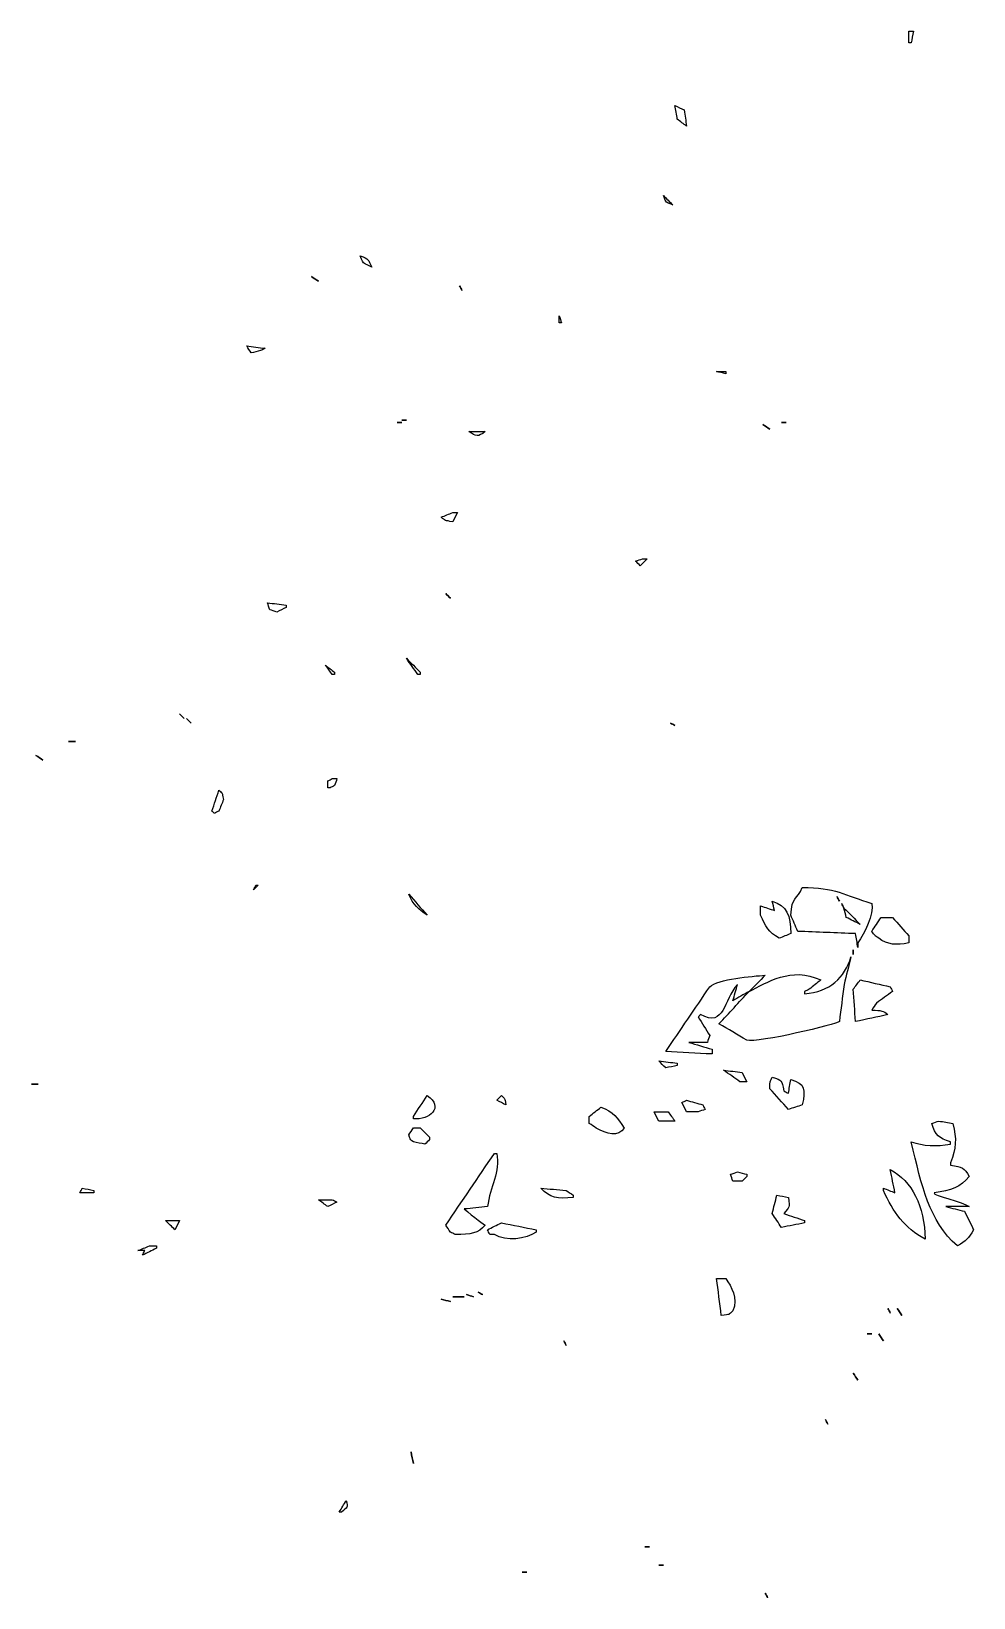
# Model space of a CAD drawing. Header units: centimetres. Extents: x -8.4 to 8.4, y -9.6 to 8.4.
# Drawn here: x -8.12 to -0.31, y -4.9 to 8.11 of the extents above; entities that cross this region are included whole.
import ezdxf

# ---------------------------------------------------------------- set-up
doc = ezdxf.new("R2010")
doc.units = ezdxf.units.CM
doc.header["$MEASUREMENT"] = 0
doc.layers.add('Camada 1', color=7, linetype='Continuous')

msp = doc.modelspace()

# ---------------------------------------------------------------- linework, layer by layer
at = {"layer": 'Camada 1'}
for points, knots in [([(-0.84508, 8.00915), (-0.83868, 8.00915), (-0.83227, 8.00915), (-0.82587, 8.00915), (-0.82587, 8.00915), (-0.81947, 8.04116), (-0.81306, 8.07318), (-0.80666, 8.10519), (-0.80666, 8.10519), (-0.81947, 8.10519), (-0.83227, 8.10519), (-0.84508, 8.10519), (-0.84508, 8.10519), (-0.84508, 8.07315), (-0.84508, 8.04114), (-0.84508, 8.00915)], [0, 0, 0, 0, 0.2, 0.2, 0.2, 0.2, 0.4, 0.4, 0.4, 0.4, 0.6, 0.6, 0.6, 0.6, 1, 1, 1, 1]), ([(-2.76572, 7.37534), (-2.74011, 7.35613), (-2.7145, 7.33692), (-2.68888, 7.31771), (-2.68888, 7.31771), (-2.69528, 7.36253), (-2.70169, 7.40735), (-2.70809, 7.45214), (-2.70809, 7.45214), (-2.7337, 7.46495), (-2.75931, 7.47775), (-2.78493, 7.49056), (-2.78493, 7.49056), (-2.77852, 7.45215), (-2.77212, 7.41373), (-2.76572, 7.37534)], [0, 0, 0, 0, 0.2, 0.2, 0.2, 0.2, 0.4, 0.4, 0.4, 0.4, 0.6, 0.6, 0.6, 0.6, 1, 1, 1, 1]), ([(-2.80413, 6.6647), (-2.82974, 6.69031), (-2.85535, 6.71592), (-2.88097, 6.74154), (-2.88097, 6.74154), (-2.84924, 6.66996), (-2.87345, 6.69639), (-2.80413, 6.6647)], [0, 0, 0, 0, 0.33333333, 0.33333333, 0.33333333, 0.33333333, 1, 1, 1, 1]), ([(-5.30095, 6.14611), (-5.33225, 6.2157), (-5.32222, 6.21305), (-5.39699, 6.24215), (-5.39699, 6.24215), (-5.36366, 6.15363), (-5.36773, 6.18929), (-5.30095, 6.14611)], [0, 0, 0, 0, 0.33333333, 0.33333333, 0.33333333, 0.33333333, 1, 1, 1, 1]), ([(-5.80033, 6.0693), (-5.78112, 6.05649), (-5.76191, 6.04369), (-5.7427, 6.03088), (-5.7427, 6.03088), (-5.76191, 6.04369), (-5.78112, 6.0565), (-5.80033, 6.0693)], [0, 0, 0, 0, 0.33333333, 0.33333333, 0.33333333, 0.33333333, 1, 1, 1, 1]), ([(-4.55192, 5.95405), (-4.55832, 5.96686), (-4.56473, 5.97966), (-4.57113, 5.99247), (-4.57113, 5.99247), (-4.56472, 5.97966), (-4.55832, 5.96686), (-4.55192, 5.95405)], [0, 0, 0, 0, 0.33333333, 0.33333333, 0.33333333, 0.33333333, 1, 1, 1, 1]), ([(-3.74526, 5.68518), (-3.73886, 5.68518), (-3.73245, 5.68518), (-3.72605, 5.68518), (-3.72605, 5.68518), (-3.73245, 5.70439), (-3.73886, 5.7236), (-3.74526, 5.74281), (-3.74526, 5.74281), (-3.74526, 5.72357), (-3.74526, 5.70439), (-3.74526, 5.68518)], [0, 0, 0, 0, 0.25, 0.25, 0.25, 0.25, 0.5, 0.5, 0.5, 0.5, 1, 1, 1, 1]), ([(-6.2997, 5.43549), (-6.27409, 5.44189), (-6.24848, 5.4483), (-6.22286, 5.4547), (-6.22286, 5.4547), (-6.21005, 5.4611), (-6.19725, 5.46751), (-6.18444, 5.47391), (-6.18444, 5.47391), (-6.23566, 5.48031), (-6.28689, 5.48672), (-6.33808, 5.49312), (-6.33808, 5.49312), (-6.32531, 5.47391), (-6.31251, 5.4547), (-6.2997, 5.43549)], [0, 0, 0, 0, 0.2, 0.2, 0.2, 0.2, 0.4, 0.4, 0.4, 0.4, 0.6, 0.6, 0.6, 0.6, 1, 1, 1, 1]), ([(-2.36239, 5.26262), (-2.36239, 5.26902), (-2.36239, 5.27543), (-2.36239, 5.28183), (-2.36239, 5.28183), (-2.388, 5.28183), (-2.41361, 5.28183), (-2.43923, 5.28183), (-2.43923, 5.28183), (-2.41361, 5.27545), (-2.388, 5.26904), (-2.36239, 5.26262)], [0, 0, 0, 0, 0.25, 0.25, 0.25, 0.25, 0.5, 0.5, 0.5, 0.5, 1, 1, 1, 1]), ([(-5.08968, 4.85931), (-5.07687, 4.85931), (-5.06407, 4.85931), (-5.05126, 4.85931), (-5.05126, 4.85931), (-5.06407, 4.85931), (-5.07688, 4.85931), (-5.08968, 4.85931)], [0, 0, 0, 0, 0.33333333, 0.33333333, 0.33333333, 0.33333333, 1, 1, 1, 1]), ([(-5.05129, 4.87849), (-5.03848, 4.87849), (-5.02568, 4.87849), (-5.01287, 4.87849), (-5.01287, 4.87849), (-5.02568, 4.87849), (-5.03849, 4.87849), (-5.05129, 4.87849)], [0, 0, 0, 0, 0.33333333, 0.33333333, 0.33333333, 0.33333333, 1, 1, 1, 1]), ([(-1.99747, 4.80166), (-2.01668, 4.81447), (-2.03589, 4.82727), (-2.0551, 4.84008), (-2.0551, 4.84008), (-2.03589, 4.8273), (-2.01668, 4.81449), (-1.99747, 4.80166)], [0, 0, 0, 0, 0.33333333, 0.33333333, 0.33333333, 0.33333333, 1, 1, 1, 1]), ([(-1.90143, 4.85931), (-1.88862, 4.85931), (-1.87582, 4.85931), (-1.86301, 4.85931), (-1.86301, 4.85931), (-1.87582, 4.85931), (-1.88862, 4.85931), (-1.90143, 4.85931)], [0, 0, 0, 0, 0.33333333, 0.33333333, 0.33333333, 0.33333333, 1, 1, 1, 1]), ([(-4.49429, 4.78248), (-4.43603, 4.73888), (-4.4182, 4.73782), (-4.35983, 4.78248), (-4.35983, 4.78248), (-4.40465, 4.78248), (-4.44947, 4.78248), (-4.49429, 4.78248)], [0, 0, 0, 0, 0.33333333, 0.33333333, 0.33333333, 0.33333333, 1, 1, 1, 1]), ([(-4.72477, 4.07183), (-4.68688, 4.04116), (-4.69855, 4.04579), (-4.62875, 4.03341), (-4.62875, 4.03341), (-4.61594, 4.05902), (-4.60314, 4.08463), (-4.59033, 4.11025), (-4.59033, 4.11025), (-4.60314, 4.11025), (-4.61594, 4.11025), (-4.62875, 4.11025), (-4.62875, 4.11025), (-4.66074, 4.09744), (-4.69276, 4.08464), (-4.72477, 4.07183)], [0, 0, 0, 0, 0.2, 0.2, 0.2, 0.2, 0.4, 0.4, 0.4, 0.4, 0.6, 0.6, 0.6, 0.6, 1, 1, 1, 1]), ([(-3.05382, 3.72613), (-3.07303, 3.71973), (-3.09224, 3.71332), (-3.11145, 3.70692), (-3.11145, 3.70692), (-3.09864, 3.69411), (-3.08584, 3.68131), (-3.07303, 3.6685), (-3.07303, 3.6685), (-3.05382, 3.68771), (-3.03461, 3.70692), (-3.0154, 3.72613), (-3.0154, 3.72613), (-3.02821, 3.72613), (-3.04101, 3.72613), (-3.05382, 3.72613)], [0, 0, 0, 0, 0.2, 0.2, 0.2, 0.2, 0.4, 0.4, 0.4, 0.4, 0.6, 0.6, 0.6, 0.6, 1, 1, 1, 1]), ([(-4.64794, 3.3996), (-4.66075, 3.41241), (-4.67355, 3.42521), (-4.68636, 3.43802), (-4.68636, 3.43802), (-4.67355, 3.42522), (-4.66074, 3.41241), (-4.64794, 3.3996)], [0, 0, 0, 0, 0.33333333, 0.33333333, 0.33333333, 0.33333333, 1, 1, 1, 1]), ([(-6.14603, 3.30359), (-6.12682, 3.29719), (-6.10761, 3.29078), (-6.08843, 3.28438), (-6.08843, 3.28438), (-6.06282, 3.29719), (-6.03721, 3.30999), (-6.01159, 3.3228), (-6.01159, 3.3228), (-6.01159, 3.3292), (-6.01159, 3.33561), (-6.01159, 3.34201), (-6.01159, 3.34201), (-6.06281, 3.34841), (-6.11404, 3.35482), (-6.16523, 3.36122), (-6.16523, 3.36122), (-6.15884, 3.34201), (-6.15244, 3.32277), (-6.14603, 3.30359)], [0, 0, 0, 0, 0.16666667, 0.16666667, 0.16666667, 0.16666667, 0.33333333, 0.33333333, 0.33333333, 0.33333333, 0.5, 0.5, 0.5, 0.5, 0.66666667, 0.66666667, 0.66666667, 0.66666667, 1, 1, 1, 1]), ([(-5.01288, 2.90026), (-4.98087, 2.85544), (-4.94885, 2.81062), (-4.91684, 2.7658), (-4.91684, 2.7658), (-4.91044, 2.7658), (-4.90403, 2.7658), (-4.89763, 2.7658), (-4.89763, 2.7658), (-4.89763, 2.7722), (-4.89763, 2.77861), (-4.89763, 2.78501), (-4.89763, 2.78501), (-4.93604, 2.82342), (-4.97446, 2.86184), (-5.01288, 2.90026)], [0, 0, 0, 0, 0.2, 0.2, 0.2, 0.2, 0.4, 0.4, 0.4, 0.4, 0.6, 0.6, 0.6, 0.6, 1, 1, 1, 1]), ([(-5.62748, 2.7658), (-5.62108, 2.7658), (-5.61467, 2.7658), (-5.60827, 2.7658), (-5.60827, 2.7658), (-5.60827, 2.7722), (-5.60827, 2.77861), (-5.60827, 2.78501), (-5.60827, 2.78501), (-5.63388, 2.80422), (-5.65949, 2.82343), (-5.68511, 2.84264), (-5.68511, 2.84264), (-5.66589, 2.81702), (-5.64666, 2.79141), (-5.62748, 2.7658)], [0, 0, 0, 0, 0.2, 0.2, 0.2, 0.2, 0.4, 0.4, 0.4, 0.4, 0.6, 0.6, 0.6, 0.6, 1, 1, 1, 1]), ([(-6.85668, 2.40088), (-6.86949, 2.41369), (-6.88229, 2.42649), (-6.8951, 2.4393), (-6.8951, 2.4393), (-6.88229, 2.42649), (-6.86948, 2.41369), (-6.85668, 2.40088)], [0, 0, 0, 0, 0.33333333, 0.33333333, 0.33333333, 0.33333333, 1, 1, 1, 1]), ([(-6.79905, 2.36246), (-6.81186, 2.37527), (-6.82466, 2.38807), (-6.83747, 2.40088), (-6.83747, 2.40088), (-6.82466, 2.38808), (-6.81186, 2.37527), (-6.79905, 2.36246)], [0, 0, 0, 0, 0.33333333, 0.33333333, 0.33333333, 0.33333333, 1, 1, 1, 1]), ([(-2.82334, 2.36246), (-2.81053, 2.35606), (-2.79773, 2.34965), (-2.78492, 2.34325), (-2.78492, 2.34325), (-2.79773, 2.34966), (-2.81054, 2.35606), (-2.82334, 2.36246)], [0, 0, 0, 0, 0.33333333, 0.33333333, 0.33333333, 0.33333333, 1, 1, 1, 1]), ([(-8.08588, 2.09357), (-8.06667, 2.08076), (-8.04746, 2.06796), (-8.02825, 2.05515), (-8.02825, 2.05515), (-8.04746, 2.06798), (-8.06667, 2.08079), (-8.08588, 2.09357)], [0, 0, 0, 0, 0.33333333, 0.33333333, 0.33333333, 0.33333333, 1, 1, 1, 1]), ([(-7.75938, 2.20882), (-7.77859, 2.20882), (-7.7978, 2.20882), (-7.81701, 2.20882), (-7.81701, 2.20882), (-7.7978, 2.20882), (-7.77859, 2.20882), (-7.75938, 2.20882)], [0, 0, 0, 0, 0.33333333, 0.33333333, 0.33333333, 0.33333333, 1, 1, 1, 1]), ([(-5.62748, 1.90151), (-5.64029, 1.89511), (-5.65309, 1.8887), (-5.6659, 1.8823), (-5.6659, 1.8823), (-5.6659, 1.86309), (-5.6659, 1.84388), (-5.6659, 1.82467), (-5.6659, 1.82467), (-5.6595, 1.82467), (-5.65309, 1.82467), (-5.64669, 1.82467), (-5.64669, 1.82467), (-5.63388, 1.83107), (-5.62108, 1.83748), (-5.60827, 1.84388), (-5.60827, 1.84388), (-5.60187, 1.86309), (-5.59546, 1.8823), (-5.58906, 1.90151), (-5.58906, 1.90151), (-5.60186, 1.90151), (-5.61467, 1.90151), (-5.62748, 1.90151)], [0, 0, 0, 0, 0.14285714, 0.14285714, 0.14285714, 0.14285714, 0.28571429, 0.28571429, 0.28571429, 0.28571429, 0.42857143, 0.42857143, 0.42857143, 0.42857143, 0.57142857, 0.57142857, 0.57142857, 0.57142857, 0.71428571, 0.71428571, 0.71428571, 0.71428571, 1, 1, 1, 1]), ([(-6.56857, 1.80549), (-6.58778, 1.74789), (-6.60699, 1.69026), (-6.6262, 1.63264), (-6.6262, 1.63264), (-6.6198, 1.62624), (-6.61339, 1.61983), (-6.60699, 1.61343), (-6.60699, 1.61343), (-6.59418, 1.61983), (-6.58138, 1.62624), (-6.56857, 1.63264), (-6.56857, 1.63264), (-6.55576, 1.66463), (-6.54296, 1.69667), (-6.53015, 1.72866), (-6.53015, 1.72866), (-6.54767, 1.79877), (-6.52944, 1.76792), (-6.56857, 1.80549)], [0, 0, 0, 0, 0.16666667, 0.16666667, 0.16666667, 0.16666667, 0.33333333, 0.33333333, 0.33333333, 0.33333333, 0.5, 0.5, 0.5, 0.5, 0.66666667, 0.66666667, 0.66666667, 0.66666667, 1, 1, 1, 1]), ([(-6.26129, 1.01804), (-6.26769, 1.00523), (-6.2741, 0.99243), (-6.2805, 0.97962), (-6.2805, 0.97962), (-6.26769, 0.99243), (-6.25489, 1.00523), (-6.24208, 1.01804), (-6.24208, 1.01804), (-6.24848, 1.01804), (-6.25488, 1.01804), (-6.26129, 1.01804)], [0, 0, 0, 0, 0.25, 0.25, 0.25, 0.25, 0.5, 0.5, 0.5, 0.5, 1, 1, 1, 1]), ([(-4.99367, 0.9412), (-4.95766, 0.85566), (-4.91255, 0.81608), (-4.84003, 0.76835), (-4.84003, 0.76835), (-4.89122, 0.82595), (-4.94244, 0.8836), (-4.99367, 0.9412)], [0, 0, 0, 0, 0.33333333, 0.33333333, 0.33333333, 0.33333333, 1, 1, 1, 1]), ([(-1.72858, 0.9988), (-1.77282, 0.89043), (-1.81438, 0.92649), (-1.8246, 0.76832), (-1.8246, 0.76832), (-1.80539, 0.72353), (-1.78618, 0.67868), (-1.76697, 0.63389), (-1.76697, 0.63389), (-1.60695, 0.62749), (-1.44685, 0.62108), (-1.28683, 0.61468), (-1.28683, 0.61468), (-1.28043, 0.57626), (-1.27402, 0.53784), (-1.26762, 0.49945), (-1.26762, 0.49945), (-1.26762, 0.51226), (-1.26762, 0.52506), (-1.26762, 0.53787), (-1.26762, 0.53787), (-1.21232, 0.61881), (-1.13109, 0.77443), (-1.15239, 0.86437), (-1.15239, 0.86437), (-1.37639, 0.93586), (-1.45613, 0.99772), (-1.72858, 0.9988)], [0, 0, 0, 0, 0.125, 0.125, 0.125, 0.125, 0.25, 0.25, 0.25, 0.25, 0.375, 0.375, 0.375, 0.375, 0.5, 0.5, 0.5, 0.5, 0.625, 0.625, 0.625, 0.625, 0.75, 0.75, 0.75, 0.75, 1, 1, 1, 1]), ([(-1.44047, 0.92199), (-1.43407, 0.90921), (-1.42766, 0.89638), (-1.42126, 0.88357), (-1.42126, 0.88357), (-1.42767, 0.89638), (-1.43409, 0.90919), (-1.44047, 0.92199)], [0, 0, 0, 0, 0.33333333, 0.33333333, 0.33333333, 0.33333333, 1, 1, 1, 1]), ([(-1.97826, 0.88358), (-1.97186, 0.85797), (-1.96548, 0.83236), (-1.95905, 0.80674), (-1.95905, 0.80674), (-1.99747, 0.81955), (-2.03589, 0.83235), (-2.07428, 0.84516), (-2.07428, 0.84516), (-2.07428, 0.81955), (-2.07428, 0.79394), (-2.07428, 0.76832), (-2.07428, 0.76832), (-2.03168, 0.67183), (-2.0088, 0.62785), (-1.92064, 0.57626), (-1.92064, 0.57626), (-1.88863, 0.58907), (-1.85661, 0.60187), (-1.8246, 0.61468), (-1.8246, 0.61468), (-1.82338, 0.76528), (-1.85814, 0.85013), (-1.97826, 0.88358)], [0, 0, 0, 0, 0.14285714, 0.14285714, 0.14285714, 0.14285714, 0.28571429, 0.28571429, 0.28571429, 0.28571429, 0.42857143, 0.42857143, 0.42857143, 0.42857143, 0.57142857, 0.57142857, 0.57142857, 0.57142857, 0.71428571, 0.71428571, 0.71428571, 0.71428571, 1, 1, 1, 1]), ([(-1.38287, 0.82595), (-1.38927, 0.83876), (-1.39568, 0.85156), (-1.40208, 0.86437), (-1.40208, 0.86437), (-1.39568, 0.85159), (-1.38927, 0.83876), (-1.38287, 0.82595)], [0, 0, 0, 0, 0.33333333, 0.33333333, 0.33333333, 0.33333333, 1, 1, 1, 1]), ([(-1.36366, 0.74911), (-1.32524, 0.7299), (-1.28682, 0.71069), (-1.24841, 0.69151), (-1.24841, 0.69151), (-1.29323, 0.7363), (-1.33805, 0.78112), (-1.38287, 0.82594), (-1.38287, 0.82594), (-1.37647, 0.80036), (-1.37007, 0.77473), (-1.36366, 0.74911)], [0, 0, 0, 0, 0.25, 0.25, 0.25, 0.25, 0.5, 0.5, 0.5, 0.5, 1, 1, 1, 1]), ([(-1.07556, 0.74911), (-1.10117, 0.71069), (-1.12678, 0.67227), (-1.15237, 0.63388), (-1.15237, 0.63388), (-1.12602, 0.59745), (-1.13366, 0.60245), (-1.09474, 0.57625), (-1.09474, 0.57625), (-1.02301, 0.52238), (-0.9479, 0.51622), (-0.84505, 0.53783), (-0.84505, 0.53783), (-0.84505, 0.55704), (-0.84505, 0.57625), (-0.84505, 0.59546), (-0.84505, 0.59546), (-0.88984, 0.64668), (-0.93469, 0.69791), (-0.97948, 0.7491), (-0.97948, 0.7491), (-1.01153, 0.74911), (-1.04354, 0.74911), (-1.07556, 0.74911)], [0, 0, 0, 0, 0.14285714, 0.14285714, 0.14285714, 0.14285714, 0.28571429, 0.28571429, 0.28571429, 0.28571429, 0.42857143, 0.42857143, 0.42857143, 0.42857143, 0.57142857, 0.57142857, 0.57142857, 0.57142857, 0.71428571, 0.71428571, 0.71428571, 0.71428571, 1, 1, 1, 1]), ([(-1.32525, 0.42262), (-1.37727, 0.2453), (-1.49969, 0.1347), (-1.70937, 0.11533), (-1.70937, 0.11533), (-1.70937, 0.12173), (-1.70937, 0.12814), (-1.70937, 0.13454), (-1.70937, 0.13454), (-1.69656, 0.14094), (-1.68376, 0.14735), (-1.67095, 0.15375), (-1.67095, 0.15375), (-1.63896, 0.17936), (-1.60692, 0.20497), (-1.57493, 0.23056), (-1.57493, 0.23056), (-1.82274, 0.3452), (-2.01784, 0.20844), (-2.17032, 0.13454), (-2.17032, 0.13454), (-2.12553, 0.17936), (-2.08068, 0.22418), (-2.03589, 0.269), (-2.03589, 0.269), (-2.14416, 0.26207), (-2.42866, 0.23852), (-2.49682, 0.17296), (-2.49682, 0.17296), (-2.61845, -0.00627), (-2.74013, -0.18558), (-2.86173, -0.36481), (-2.86173, -0.36481), (-2.7337, -0.37121), (-2.60564, -0.37762), (-2.47761, -0.38402), (-2.47761, -0.38402), (-2.47761, -0.37121), (-2.47761, -0.35841), (-2.47761, -0.3456), (-2.47761, -0.3456), (-2.54161, -0.32639), (-2.60567, -0.30718), (-2.66967, -0.28797), (-2.66967, -0.28797), (-2.61847, -0.28797), (-2.56722, -0.28797), (-2.51603, -0.28797), (-2.51603, -0.28797), (-2.50963, -0.26876), (-2.50322, -0.24955), (-2.49682, -0.23034), (-2.49682, -0.23034), (-2.52883, -0.17912), (-2.56085, -0.12789), (-2.59286, -0.0767), (-2.59286, -0.0767), (-2.58646, -0.0703), (-2.58005, -0.06389), (-2.57365, -0.05749), (-2.57365, -0.05749), (-2.36714, -0.16682), (-2.38823, 0.06319), (-2.26636, 0.1922), (-2.26636, 0.1922), (-2.27917, 0.14741), (-2.29197, 0.10256), (-2.30478, 0.05774), (-2.30478, 0.05774), (-2.25996, 0.08335), (-2.21514, 0.10896), (-2.17032, 0.13458), (-2.17032, 0.13458), (-2.25356, 0.04497), (-2.3368, -0.04468), (-2.42001, -0.13432), (-2.42001, -0.13432), (-2.3432, -0.17914), (-2.26634, -0.22396), (-2.18953, -0.26878), (-2.18953, -0.26878), (-2.0988, -0.29638), (-1.43348, -0.13564), (-1.42126, -0.11511), (-1.42126, -0.11511), (-1.40845, -0.01269), (-1.39565, 0.08976), (-1.38284, 0.19218), (-1.38284, 0.19218), (-1.36366, 0.26898), (-1.34445, 0.34581), (-1.32525, 0.42262)], [0, 0, 0, 0, 0.04166667, 0.04166667, 0.04166667, 0.04166667, 0.08333333, 0.08333333, 0.08333333, 0.08333333, 0.125, 0.125, 0.125, 0.125, 0.16666667, 0.16666667, 0.16666667, 0.16666667, 0.20833333, 0.20833333, 0.20833333, 0.20833333, 0.25, 0.25, 0.25, 0.25, 0.29166667, 0.29166667, 0.29166667, 0.29166667, 0.33333333, 0.33333333, 0.33333333, 0.33333333, 0.375, 0.375, 0.375, 0.375, 0.41666667, 0.41666667, 0.41666667, 0.41666667, 0.45833333, 0.45833333, 0.45833333, 0.45833333, 0.5, 0.5, 0.5, 0.5, 0.54166667, 0.54166667, 0.54166667, 0.54166667, 0.58333333, 0.58333333, 0.58333333, 0.58333333, 0.625, 0.625, 0.625, 0.625, 0.66666667, 0.66666667, 0.66666667, 0.66666667, 0.70833333, 0.70833333, 0.70833333, 0.70833333, 0.75, 0.75, 0.75, 0.75, 0.79166667, 0.79166667, 0.79166667, 0.79166667, 0.83333333, 0.83333333, 0.83333333, 0.83333333, 0.875, 0.875, 0.875, 0.875, 0.91666667, 0.91666667, 0.91666667, 0.91666667, 1, 1, 1, 1]), ([(-1.30604, 0.48025), (-1.30604, 0.46744), (-1.30604, 0.45464), (-1.30604, 0.44183), (-1.30604, 0.44183), (-1.30604, 0.45463), (-1.30604, 0.46744), (-1.30604, 0.48025)], [0, 0, 0, 0, 0.33333333, 0.33333333, 0.33333333, 0.33333333, 1, 1, 1, 1]), ([(-1.24841, 0.23056), (-1.26762, 0.20497), (-1.28683, 0.17934), (-1.30604, 0.15375), (-1.30604, 0.15375), (-1.29964, 0.06414), (-1.29323, -0.02551), (-1.28683, -0.11515), (-1.28683, -0.11515), (-1.19722, -0.09594), (-1.10755, -0.07673), (-1.01793, -0.05752), (-1.01793, -0.05752), (-1.05997, -0.02389), (-1.06952, -0.02386), (-1.15239, -0.0191), (-1.15239, -0.0191), (-1.13958, 0.00011), (-1.12678, 0.01932), (-1.11397, 0.03853), (-1.11397, 0.03853), (-1.06915, 0.07054), (-1.02433, 0.10256), (-0.97951, 0.13455), (-0.97951, 0.13455), (-0.98591, 0.14736), (-0.99232, 0.16016), (-0.99872, 0.17297), (-0.99872, 0.17297), (-1.08196, 0.19214), (-1.1652, 0.21135), (-1.24841, 0.23056)], [0, 0, 0, 0, 0.11111111, 0.11111111, 0.11111111, 0.11111111, 0.22222222, 0.22222222, 0.22222222, 0.22222222, 0.33333333, 0.33333333, 0.33333333, 0.33333333, 0.44444444, 0.44444444, 0.44444444, 0.44444444, 0.55555556, 0.55555556, 0.55555556, 0.55555556, 0.66666667, 0.66666667, 0.66666667, 0.66666667, 0.77777778, 0.77777778, 0.77777778, 0.77777778, 1, 1, 1, 1]), ([(-2.91936, -0.44167), (-2.90015, -0.46088), (-2.88094, -0.48009), (-2.86173, -0.4993), (-2.86173, -0.4993), (-2.82974, -0.4929), (-2.7977, -0.48649), (-2.76571, -0.48009), (-2.76571, -0.48009), (-2.76571, -0.47369), (-2.76571, -0.46728), (-2.76571, -0.46088), (-2.76571, -0.46088), (-2.81694, -0.45447), (-2.86816, -0.44807), (-2.91936, -0.44167)], [0, 0, 0, 0, 0.2, 0.2, 0.2, 0.2, 0.4, 0.4, 0.4, 0.4, 0.6, 0.6, 0.6, 0.6, 1, 1, 1, 1]), ([(-2.38159, -0.51848), (-2.3368, -0.55049), (-2.29195, -0.58251), (-2.24716, -0.61452), (-2.24716, -0.61452), (-2.22795, -0.61452), (-2.20874, -0.61452), (-2.18953, -0.61452), (-2.18953, -0.61452), (-2.20234, -0.58891), (-2.21514, -0.5633), (-2.22795, -0.53768), (-2.22795, -0.53768), (-2.27915, -0.53128), (-2.3304, -0.52488), (-2.38159, -0.51848)], [0, 0, 0, 0, 0.2, 0.2, 0.2, 0.2, 0.4, 0.4, 0.4, 0.4, 0.6, 0.6, 0.6, 0.6, 1, 1, 1, 1]), ([(-8.06667, -0.63373), (-8.08588, -0.63373), (-8.10509, -0.63373), (-8.1243, -0.63373), (-8.1243, -0.63373), (-8.10509, -0.63373), (-8.08588, -0.63373), (-8.06667, -0.63373)], [0, 0, 0, 0, 0.33333333, 0.33333333, 0.33333333, 0.33333333, 1, 1, 1, 1]), ([(-1.97826, -0.5761), (-2.00268, -0.6391), (-1.99588, -0.59912), (-1.99747, -0.67214), (-1.99747, -0.67214), (-1.94625, -0.72974), (-1.89502, -0.78737), (-1.84383, -0.84499), (-1.84383, -0.84499), (-1.80541, -0.83218), (-1.76699, -0.81938), (-1.7286, -0.80657), (-1.7286, -0.80657), (-1.7005, -0.6805), (-1.7036, -0.63067), (-1.82462, -0.5953), (-1.82462, -0.5953), (-1.83102, -0.63372), (-1.83743, -0.67214), (-1.84383, -0.71053), (-1.84383, -0.71053), (-1.85664, -0.70413), (-1.86944, -0.69772), (-1.88225, -0.69132), (-1.88225, -0.69132), (-1.90262, -0.59846), (-1.89214, -0.60508), (-1.97826, -0.5761)], [0, 0, 0, 0, 0.125, 0.125, 0.125, 0.125, 0.25, 0.25, 0.25, 0.25, 0.375, 0.375, 0.375, 0.375, 0.5, 0.5, 0.5, 0.5, 0.625, 0.625, 0.625, 0.625, 0.75, 0.75, 0.75, 0.75, 1, 1, 1, 1]), ([(-4.84002, -0.72977), (-4.87841, -0.78737), (-4.91686, -0.845), (-4.95525, -0.90262), (-4.95525, -0.90262), (-4.95525, -0.90902), (-4.95525, -0.91543), (-4.95525, -0.92183), (-4.95525, -0.92183), (-4.82285, -0.93842), (-4.69633, -0.82325), (-4.84002, -0.72977)], [0, 0, 0, 0, 0.25, 0.25, 0.25, 0.25, 0.5, 0.5, 0.5, 0.5, 1, 1, 1, 1]), ([(-4.2254, -0.72977), (-4.23821, -0.74258), (-4.25101, -0.75538), (-4.26382, -0.76819), (-4.26382, -0.76819), (-4.23821, -0.781), (-4.2126, -0.7938), (-4.18698, -0.80661), (-4.18698, -0.80661), (-4.20452, -0.73647), (-4.18626, -0.76732), (-4.2254, -0.72977)], [0, 0, 0, 0, 0.25, 0.25, 0.25, 0.25, 0.5, 0.5, 0.5, 0.5, 1, 1, 1, 1]), ([(-2.68888, -0.76816), (-2.70169, -0.77456), (-2.71449, -0.78097), (-2.7273, -0.78737), (-2.7273, -0.78737), (-2.71449, -0.81296), (-2.70169, -0.83859), (-2.68888, -0.86418), (-2.68888, -0.86418), (-2.65689, -0.86418), (-2.62485, -0.86418), (-2.59286, -0.86418), (-2.59286, -0.86418), (-2.57365, -0.85778), (-2.55444, -0.85137), (-2.53523, -0.84497), (-2.53523, -0.84497), (-2.54163, -0.83216), (-2.54804, -0.81936), (-2.55444, -0.80655), (-2.55444, -0.80655), (-2.59927, -0.79378), (-2.64409, -0.78097), (-2.68888, -0.76816)], [0, 0, 0, 0, 0.14285714, 0.14285714, 0.14285714, 0.14285714, 0.28571429, 0.28571429, 0.28571429, 0.28571429, 0.42857143, 0.42857143, 0.42857143, 0.42857143, 0.57142857, 0.57142857, 0.57142857, 0.57142857, 0.71428571, 0.71428571, 0.71428571, 0.71428571, 1, 1, 1, 1]), ([(-3.39953, -0.82579), (-3.43152, -0.8514), (-3.46353, -0.87701), (-3.49555, -0.90263), (-3.49555, -0.90263), (-3.49555, -0.92184), (-3.49555, -0.94105), (-3.49555, -0.96026), (-3.49555, -0.96026), (-3.47634, -0.97307), (-3.45713, -0.98587), (-3.43792, -0.99868), (-3.43792, -0.99868), (-3.35521, -1.0489), (-3.25261, -1.07557), (-3.20744, -0.99868), (-3.20744, -0.99868), (-3.25948, -0.91395), (-3.29695, -0.8631), (-3.39953, -0.82579)], [0, 0, 0, 0, 0.16666667, 0.16666667, 0.16666667, 0.16666667, 0.33333333, 0.33333333, 0.33333333, 0.33333333, 0.5, 0.5, 0.5, 0.5, 0.66666667, 0.66666667, 0.66666667, 0.66666667, 1, 1, 1, 1]), ([(-2.9578, -0.86421), (-2.94499, -0.88982), (-2.93219, -0.91543), (-2.91938, -0.94105), (-2.91938, -0.94105), (-2.87459, -0.94105), (-2.82974, -0.94105), (-2.78495, -0.94105), (-2.78495, -0.94105), (-2.80416, -0.91544), (-2.82337, -0.88983), (-2.84255, -0.86421), (-2.84255, -0.86421), (-2.88097, -0.86421), (-2.91939, -0.86421), (-2.9578, -0.86421)], [0, 0, 0, 0, 0.2, 0.2, 0.2, 0.2, 0.4, 0.4, 0.4, 0.4, 0.6, 0.6, 0.6, 0.6, 1, 1, 1, 1]), ([(-4.95525, -0.99864), (-4.96803, -1.01785), (-4.98086, -1.03706), (-4.99367, -1.05627), (-4.99367, -1.05627), (-4.96949, -1.11432), (-4.99401, -1.07924), (-4.95525, -1.1139), (-4.95525, -1.1139), (-4.92324, -1.1203), (-4.89122, -1.12671), (-4.85921, -1.13311), (-4.85921, -1.13311), (-4.8464, -1.1203), (-4.8336, -1.1075), (-4.82079, -1.09469), (-4.82079, -1.09469), (-4.82079, -1.08829), (-4.82079, -1.08188), (-4.82079, -1.07548), (-4.82079, -1.07548), (-4.8464, -1.04987), (-4.87201, -1.02426), (-4.89763, -0.99864), (-4.89763, -0.99864), (-4.91683, -0.99864), (-4.93604, -0.99864), (-4.95525, -0.99864)], [0, 0, 0, 0, 0.125, 0.125, 0.125, 0.125, 0.25, 0.25, 0.25, 0.25, 0.375, 0.375, 0.375, 0.375, 0.5, 0.5, 0.5, 0.5, 0.625, 0.625, 0.625, 0.625, 0.75, 0.75, 0.75, 0.75, 1, 1, 1, 1]), ([(-0.59539, -0.94102), (-0.6146, -0.94742), (-0.63381, -0.95383), (-0.65302, -0.96023), (-0.65302, -0.96023), (-0.62616, -1.05995), (-0.59256, -1.0826), (-0.49938, -1.11387), (-0.49938, -1.11387), (-0.49938, -1.12027), (-0.49938, -1.12668), (-0.49938, -1.13308), (-0.49938, -1.13308), (-0.61659, -1.1511), (-0.72343, -1.14851), (-0.82588, -1.11387), (-0.82588, -1.11387), (-0.73402, -1.48513), (-0.68142, -1.76575), (-0.44173, -1.97816), (-0.44173, -1.97816), (-0.3713, -1.93821), (-0.34783, -1.9135), (-0.3073, -1.8437), (-0.3073, -1.8437), (-0.33291, -1.79248), (-0.35852, -1.74125), (-0.38414, -1.69006), (-0.38414, -1.69006), (-0.43534, -1.67725), (-0.48659, -1.66445), (-0.53778, -1.65164), (-0.53778, -1.65164), (-0.47378, -1.65164), (-0.40972, -1.65164), (-0.34572, -1.65164), (-0.34572, -1.65164), (-0.38813, -1.61039), (-0.6511, -1.56163), (-0.63382, -1.53641), (-0.63382, -1.53641), (-0.49457, -1.5213), (-0.41279, -1.48786), (-0.34572, -1.40195), (-0.34572, -1.40195), (-0.38419, -1.32652), (-0.40197, -1.3222), (-0.49939, -1.30591), (-0.49939, -1.30591), (-0.49939, -1.29951), (-0.49939, -1.2931), (-0.49939, -1.2867), (-0.49939, -1.2867), (-0.45031, -1.16531), (-0.44809, -1.09162), (-0.48018, -0.9602), (-0.48018, -0.9602), (-0.51858, -0.95382), (-0.557, -0.94742), (-0.59539, -0.94102)], [0, 0, 0, 0, 0.0625, 0.0625, 0.0625, 0.0625, 0.125, 0.125, 0.125, 0.125, 0.1875, 0.1875, 0.1875, 0.1875, 0.25, 0.25, 0.25, 0.25, 0.3125, 0.3125, 0.3125, 0.3125, 0.375, 0.375, 0.375, 0.375, 0.4375, 0.4375, 0.4375, 0.4375, 0.5, 0.5, 0.5, 0.5, 0.5625, 0.5625, 0.5625, 0.5625, 0.625, 0.625, 0.625, 0.625, 0.6875, 0.6875, 0.6875, 0.6875, 0.75, 0.75, 0.75, 0.75, 0.8125, 0.8125, 0.8125, 0.8125, 0.875, 0.875, 0.875, 0.875, 1, 1, 1, 1]), ([(-4.28302, -1.20991), (-4.41745, -1.40835), (-4.55194, -1.60686), (-4.68635, -1.8053), (-4.68635, -1.8053), (-4.67354, -1.82451), (-4.66074, -1.84372), (-4.64793, -1.86293), (-4.64793, -1.86293), (-4.63512, -1.86933), (-4.62232, -1.87574), (-4.60951, -1.88214), (-4.60951, -1.88214), (-4.47545, -1.886), (-4.41951, -1.87169), (-4.35982, -1.80533), (-4.35982, -1.80533), (-4.35982, -1.80533), (-4.45996, -1.73757), (-4.53267, -1.67087), (-4.53267, -1.67087), (-4.46867, -1.66447), (-4.40461, -1.65806), (-4.34061, -1.65166), (-4.34061, -1.65166), (-4.31812, -1.48778), (-4.23181, -1.36205), (-4.2638, -1.20991), (-4.2638, -1.20991), (-4.27022, -1.20991), (-4.27662, -1.20991), (-4.28302, -1.20991)], [0, 0, 0, 0, 0.11111111, 0.11111111, 0.11111111, 0.11111111, 0.22222222, 0.22222222, 0.22222222, 0.22222222, 0.33333333, 0.33333333, 0.33333333, 0.33333333, 0.44444444, 0.44444444, 0.44444444, 0.44444444, 0.55555556, 0.55555556, 0.55555556, 0.55555556, 0.66666667, 0.66666667, 0.66666667, 0.66666667, 0.77777778, 0.77777778, 0.77777778, 0.77777778, 1, 1, 1, 1]), ([(-2.26637, -1.36358), (-2.28558, -1.36998), (-2.30479, -1.37639), (-2.32397, -1.38279), (-2.32397, -1.38279), (-2.31757, -1.402), (-2.31119, -1.42121), (-2.30476, -1.44042), (-2.30476, -1.44042), (-2.27915, -1.44042), (-2.25354, -1.44042), (-2.22792, -1.44042), (-2.22792, -1.44042), (-2.21511, -1.42761), (-2.20231, -1.41481), (-2.1895, -1.402), (-2.1895, -1.402), (-2.1895, -1.3956), (-2.1895, -1.38919), (-2.1895, -1.38279), (-2.1895, -1.38279), (-2.21514, -1.37639), (-2.24076, -1.36996), (-2.26637, -1.36358)], [0, 0, 0, 0, 0.14285714, 0.14285714, 0.14285714, 0.14285714, 0.28571429, 0.28571429, 0.28571429, 0.28571429, 0.42857143, 0.42857143, 0.42857143, 0.42857143, 0.57142857, 0.57142857, 0.57142857, 0.57142857, 0.71428571, 0.71428571, 0.71428571, 0.71428571, 1, 1, 1, 1]), ([(-0.99875, -1.34437), (-0.98594, -1.40837), (-0.97314, -1.47243), (-0.96033, -1.53643), (-0.96033, -1.53643), (-0.99234, -1.52362), (-1.02436, -1.51082), (-1.05637, -1.49801), (-1.05637, -1.49801), (-1.05637, -1.50441), (-1.05637, -1.51082), (-1.05637, -1.51722), (-1.05637, -1.51722), (-0.97353, -1.69719), (-0.88254, -1.82914), (-0.71067, -1.92055), (-0.71067, -1.92055), (-0.71252, -1.64661), (-0.82, -1.43849), (-0.99875, -1.34437)], [0, 0, 0, 0, 0.16666667, 0.16666667, 0.16666667, 0.16666667, 0.33333333, 0.33333333, 0.33333333, 0.33333333, 0.5, 0.5, 0.5, 0.5, 0.66666667, 0.66666667, 0.66666667, 0.66666667, 1, 1, 1, 1]), ([(-7.72097, -1.53644), (-7.68255, -1.53644), (-7.64413, -1.53644), (-7.60574, -1.53644), (-7.60574, -1.53644), (-7.60574, -1.53004), (-7.60574, -1.52363), (-7.60574, -1.51723), (-7.60574, -1.51723), (-7.63775, -1.51083), (-7.66977, -1.50442), (-7.70178, -1.49802), (-7.70178, -1.49802), (-7.70816, -1.51082), (-7.71456, -1.52363), (-7.72097, -1.53644)], [0, 0, 0, 0, 0.2, 0.2, 0.2, 0.2, 0.4, 0.4, 0.4, 0.4, 0.6, 0.6, 0.6, 0.6, 1, 1, 1, 1]), ([(-3.8989, -1.49802), (-3.82609, -1.57784), (-3.75367, -1.59137), (-3.63, -1.57486), (-3.63, -1.57486), (-3.63, -1.56846), (-3.63, -1.56205), (-3.63, -1.55565), (-3.63, -1.55565), (-3.64921, -1.54284), (-3.66842, -1.53004), (-3.68763, -1.51723), (-3.68763, -1.51723), (-3.75804, -1.51082), (-3.82847, -1.50442), (-3.8989, -1.49802)], [0, 0, 0, 0, 0.2, 0.2, 0.2, 0.2, 0.4, 0.4, 0.4, 0.4, 0.6, 0.6, 0.6, 0.6, 1, 1, 1, 1]), ([(-1.93985, -1.55562), (-1.95266, -1.60684), (-1.96546, -1.65807), (-1.97827, -1.70929), (-1.97827, -1.70929), (-1.95266, -1.74768), (-1.92705, -1.78613), (-1.90146, -1.82452), (-1.90146, -1.82452), (-1.83746, -1.81174), (-1.7734, -1.79891), (-1.7094, -1.7861), (-1.7094, -1.7861), (-1.7094, -1.7797), (-1.7094, -1.77329), (-1.7094, -1.76689), (-1.7094, -1.76689), (-1.76703, -1.74768), (-1.82465, -1.72847), (-1.88225, -1.70929), (-1.88225, -1.70929), (-1.83201, -1.64476), (-1.83394, -1.66995), (-1.84383, -1.57483), (-1.84383, -1.57483), (-1.87582, -1.56842), (-1.90783, -1.56205), (-1.93985, -1.55562)], [0, 0, 0, 0, 0.125, 0.125, 0.125, 0.125, 0.25, 0.25, 0.25, 0.25, 0.375, 0.375, 0.375, 0.375, 0.5, 0.5, 0.5, 0.5, 0.625, 0.625, 0.625, 0.625, 0.75, 0.75, 0.75, 0.75, 1, 1, 1, 1]), ([(-5.7427, -1.59404), (-5.71709, -1.61325), (-5.69148, -1.63246), (-5.66586, -1.65167), (-5.66586, -1.65167), (-5.64025, -1.63889), (-5.61464, -1.62606), (-5.58902, -1.61325), (-5.58902, -1.61325), (-5.60183, -1.60685), (-5.61463, -1.60044), (-5.62744, -1.59404), (-5.62744, -1.59404), (-5.66589, -1.59404), (-5.70431, -1.59404), (-5.7427, -1.59404)], [0, 0, 0, 0, 0.2, 0.2, 0.2, 0.2, 0.4, 0.4, 0.4, 0.4, 0.6, 0.6, 0.6, 0.6, 1, 1, 1, 1]), ([(-7.01032, -1.76689), (-6.98471, -1.7925), (-6.9591, -1.81811), (-6.93348, -1.84373), (-6.93348, -1.84373), (-6.92067, -1.81812), (-6.90787, -1.79251), (-6.89506, -1.76689), (-6.89506, -1.76689), (-6.93349, -1.76689), (-6.97193, -1.76689), (-7.01032, -1.76689)], [0, 0, 0, 0, 0.25, 0.25, 0.25, 0.25, 0.5, 0.5, 0.5, 0.5, 1, 1, 1, 1]), ([(-4.2254, -1.7861), (-4.26382, -1.80531), (-4.30224, -1.82452), (-4.34063, -1.84373), (-4.34063, -1.84373), (-4.33423, -1.85654), (-4.32782, -1.86934), (-4.32142, -1.88215), (-4.32142, -1.88215), (-4.30861, -1.88215), (-4.29581, -1.88215), (-4.283, -1.88215), (-4.283, -1.88215), (-4.1873, -1.94242), (-4.01836, -1.92401), (-3.9373, -1.86294), (-3.9373, -1.86294), (-3.9373, -1.85654), (-3.9373, -1.85013), (-3.9373, -1.84373), (-3.9373, -1.84373), (-4.03333, -1.82451), (-4.12938, -1.80531), (-4.2254, -1.7861)], [0, 0, 0, 0, 0.14285714, 0.14285714, 0.14285714, 0.14285714, 0.28571429, 0.28571429, 0.28571429, 0.28571429, 0.42857143, 0.42857143, 0.42857143, 0.42857143, 0.57142857, 0.57142857, 0.57142857, 0.57142857, 0.71428571, 0.71428571, 0.71428571, 0.71428571, 1, 1, 1, 1]), ([(-7.14478, -1.97818), (-7.17677, -1.99099), (-7.20881, -2.00379), (-7.2408, -2.0166), (-7.2408, -2.0166), (-7.22159, -2.0166), (-7.20238, -2.0166), (-7.18317, -2.0166), (-7.18317, -2.0166), (-7.18957, -2.02941), (-7.19598, -2.04221), (-7.20238, -2.05502), (-7.20238, -2.05502), (-7.16399, -2.03581), (-7.12554, -2.0166), (-7.08715, -1.99739), (-7.08715, -1.99739), (-7.08715, -1.99099), (-7.08715, -1.98458), (-7.08715, -1.97818), (-7.08715, -1.97818), (-7.10636, -1.97818), (-7.12557, -1.97818), (-7.14478, -1.97818)], [0, 0, 0, 0, 0.14285714, 0.14285714, 0.14285714, 0.14285714, 0.28571429, 0.28571429, 0.28571429, 0.28571429, 0.42857143, 0.42857143, 0.42857143, 0.42857143, 0.57142857, 0.57142857, 0.57142857, 0.57142857, 0.71428571, 0.71428571, 0.71428571, 0.71428571, 1, 1, 1, 1]), ([(-2.4008, -2.55437), (-2.32378, -2.54326), (-2.34336, -2.55524), (-2.30478, -2.51595), (-2.30478, -2.51595), (-2.25991, -2.41035), (-2.31767, -2.31759), (-2.36241, -2.24705), (-2.36241, -2.24705), (-2.38802, -2.24705), (-2.41363, -2.24705), (-2.43925, -2.24705), (-2.43925, -2.24705), (-2.42641, -2.34947), (-2.41361, -2.45195), (-2.4008, -2.55437)], [0, 0, 0, 0, 0.2, 0.2, 0.2, 0.2, 0.4, 0.4, 0.4, 0.4, 0.6, 0.6, 0.6, 0.6, 1, 1, 1, 1]), ([(-4.64794, -2.43914), (-4.67355, -2.43274), (-4.69916, -2.42633), (-4.72475, -2.41993), (-4.72475, -2.41993), (-4.69916, -2.42631), (-4.67355, -2.43271), (-4.64794, -2.43914)], [0, 0, 0, 0, 0.33333333, 0.33333333, 0.33333333, 0.33333333, 1, 1, 1, 1]), ([(-4.62873, -2.4007), (-4.59674, -2.4007), (-4.5647, -2.4007), (-4.53271, -2.4007), (-4.53271, -2.4007), (-4.5647, -2.4007), (-4.59674, -2.4007), (-4.62873, -2.4007)], [0, 0, 0, 0, 0.33333333, 0.33333333, 0.33333333, 0.33333333, 1, 1, 1, 1]), ([(-4.5135, -2.38151), (-4.49429, -2.38791), (-4.47508, -2.39432), (-4.45587, -2.40072), (-4.45587, -2.40072), (-4.47508, -2.39432), (-4.49429, -2.38789), (-4.5135, -2.38151)], [0, 0, 0, 0, 0.33333333, 0.33333333, 0.33333333, 0.33333333, 1, 1, 1, 1]), ([(-4.37907, -2.38151), (-4.39188, -2.37511), (-4.40468, -2.3687), (-4.41749, -2.3623), (-4.41749, -2.3623), (-4.40468, -2.36871), (-4.39187, -2.37511), (-4.37907, -2.38151)], [0, 0, 0, 0, 0.33333333, 0.33333333, 0.33333333, 0.33333333, 1, 1, 1, 1]), ([(-1.01793, -2.49674), (-1.01153, -2.50955), (-1.00512, -2.52235), (-0.99872, -2.53516), (-0.99872, -2.53516), (-1.00513, -2.52235), (-1.01153, -2.50955), (-1.01793, -2.49674)], [0, 0, 0, 0, 0.33333333, 0.33333333, 0.33333333, 0.33333333, 1, 1, 1, 1]), ([(-0.94112, -2.49674), (-0.92831, -2.51595), (-0.91551, -2.53516), (-0.9027, -2.55437), (-0.9027, -2.55437), (-0.91551, -2.53516), (-0.92832, -2.51595), (-0.94112, -2.49674)], [0, 0, 0, 0, 0.33333333, 0.33333333, 0.33333333, 0.33333333, 1, 1, 1, 1]), ([(-1.19078, -2.70801), (-1.17797, -2.70801), (-1.16517, -2.70801), (-1.15236, -2.70801), (-1.15236, -2.70801), (-1.1652, -2.70801), (-1.17798, -2.70801), (-1.19078, -2.70801)], [0, 0, 0, 0, 0.33333333, 0.33333333, 0.33333333, 0.33333333, 1, 1, 1, 1]), ([(-1.09477, -2.70801), (-1.08196, -2.72722), (-1.06916, -2.74643), (-1.05635, -2.76564), (-1.05635, -2.76564), (-1.06915, -2.74643), (-1.08196, -2.72722), (-1.09477, -2.70801)], [0, 0, 0, 0, 0.33333333, 0.33333333, 0.33333333, 0.33333333, 1, 1, 1, 1]), ([(-3.70684, -2.76564), (-3.70044, -2.77845), (-3.69403, -2.79125), (-3.68763, -2.80406), (-3.68763, -2.80406), (-3.69403, -2.79125), (-3.70044, -2.77844), (-3.70684, -2.76564)], [0, 0, 0, 0, 0.33333333, 0.33333333, 0.33333333, 0.33333333, 1, 1, 1, 1]), ([(-1.26762, -3.09213), (-1.28043, -3.07292), (-1.29323, -3.05371), (-1.30604, -3.0345), (-1.30604, -3.0345), (-1.29323, -3.05374), (-1.28042, -3.07295), (-1.26762, -3.09213)], [0, 0, 0, 0, 0.33333333, 0.33333333, 0.33333333, 0.33333333, 1, 1, 1, 1]), ([(-1.51731, -3.45707), (-1.52371, -3.44426), (-1.53012, -3.43146), (-1.53652, -3.41865), (-1.53652, -3.41865), (-1.53011, -3.43143), (-1.52371, -3.44427), (-1.51731, -3.45707)], [0, 0, 0, 0, 0.33333333, 0.33333333, 0.33333333, 0.33333333, 1, 1, 1, 1]), ([(-4.95525, -3.78357), (-4.96165, -3.75158), (-4.96806, -3.71954), (-4.97446, -3.68755), (-4.97446, -3.68755), (-4.96805, -3.71954), (-4.96165, -3.75158), (-4.95525, -3.78357)], [0, 0, 0, 0, 0.33333333, 0.33333333, 0.33333333, 0.33333333, 1, 1, 1, 1]), ([(-5.56985, -4.1869), (-5.56345, -4.1869), (-5.55704, -4.1869), (-5.55064, -4.1869), (-5.55064, -4.1869), (-5.50696, -4.1434), (-5.49235, -4.15219), (-5.51222, -4.09088), (-5.51222, -4.09088), (-5.53143, -4.12287), (-5.55064, -4.15491), (-5.56985, -4.1869)], [0, 0, 0, 0, 0.25, 0.25, 0.25, 0.25, 0.5, 0.5, 0.5, 0.5, 1, 1, 1, 1]), ([(-3.03461, -4.475), (-3.0218, -4.475), (-3.009, -4.475), (-2.99619, -4.475), (-2.99619, -4.475), (-3.009, -4.475), (-3.02181, -4.475), (-3.03461, -4.475)], [0, 0, 0, 0, 0.33333333, 0.33333333, 0.33333333, 0.33333333, 1, 1, 1, 1]), ([(-2.88097, -4.62865), (-2.89378, -4.62865), (-2.90658, -4.62865), (-2.91939, -4.62865), (-2.91939, -4.62865), (-2.90655, -4.62865), (-2.89377, -4.62865), (-2.88097, -4.62865)], [0, 0, 0, 0, 0.33333333, 0.33333333, 0.33333333, 0.33333333, 1, 1, 1, 1]), ([(-4.01413, -4.68627), (-4.02694, -4.68627), (-4.03974, -4.68627), (-4.05255, -4.68627), (-4.05255, -4.68627), (-4.03974, -4.68627), (-4.02693, -4.68627), (-4.01413, -4.68627)], [0, 0, 0, 0, 0.33333333, 0.33333333, 0.33333333, 0.33333333, 1, 1, 1, 1]), ([(-2.03589, -4.85913), (-2.02949, -4.87194), (-2.02308, -4.88474), (-2.01668, -4.89755), (-2.01668, -4.89755), (-2.02306, -4.88474), (-2.02949, -4.87193), (-2.03589, -4.85913)], [0, 0, 0, 0, 0.33333333, 0.33333333, 0.33333333, 0.33333333, 1, 1, 1, 1])]:
    msp.add_open_spline(points, degree=3, knots=knots, dxfattribs=at)

doc.saveas('drawing.dxf')
